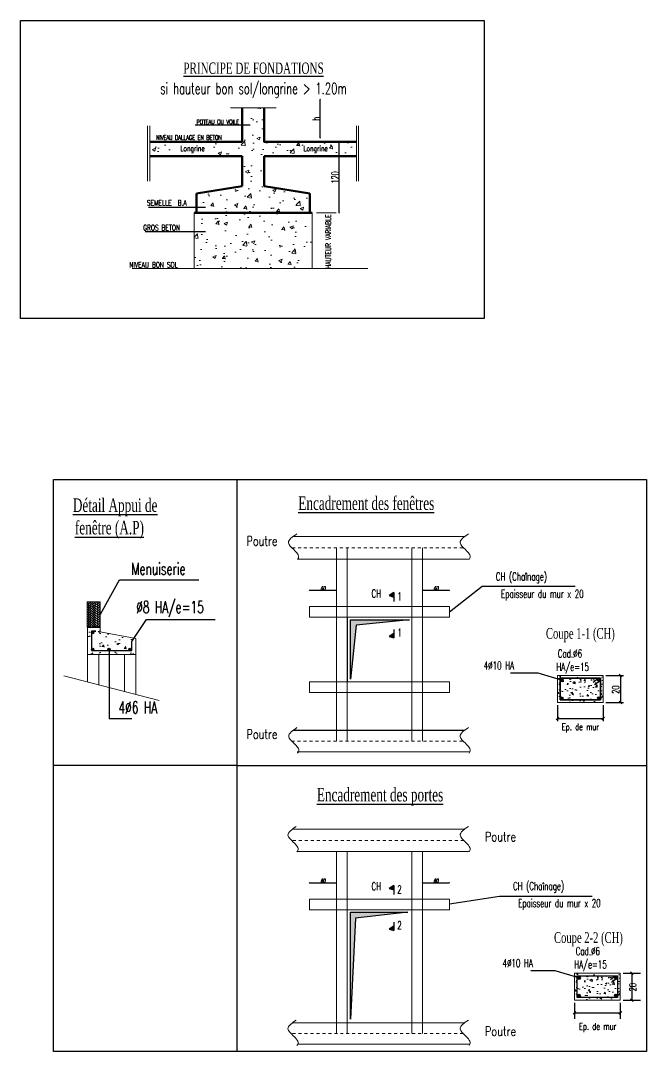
# Model space of a CAD drawing. Header units: metres. Extents: x 3058.8 to 3152.5, y 1532.5 to 1596.5.
# Drawn here: x 3098.59 to 3119.48, y 1562.07 to 1596.48 of the extents above; entities that cross this region are included whole.
import ezdxf
from ezdxf.enums import TextEntityAlignment as Align

# ---------------------------------------------------------------- set-up
doc = ezdxf.new("R2010")
doc.units = ezdxf.units.M
doc.linetypes.add('AXES', pattern=[2, 1.25, -0.25, 0.25, -0.25])
for name, color, linetype, lineweight in [('0.25', 7, 'Continuous', 13), ('COTA', 1, 'Continuous', 0), ('EPM ARMATURE INFERIEURE', 140, 'Continuous', 25), ('EPM ARMATURES INFERIEURES', 140, 'Continuous', 25), ('EPM COTATIONS', 134, 'Continuous', 13), ('EPM COUPES', 5, 'Continuous', 53), ('EPM HACHURES 1', 251, 'Continuous', 9), ('EPM LIGNE018', 60, 'Continuous', 18), ('RA COUPE', 7, 'Continuous', 30)]:
    doc.layers.add(name, color=color, linetype=linetype, lineweight=lineweight)
doc.layers.add('00.00', color=7, linetype='Continuous')
doc.layers.add('EPM TEXTES', color=7, linetype='Continuous')
doc.styles.add('B', font='romand.shx', dxfattribs={"width": 0.65, "oblique": 15})
doc.styles.add('GrAnnotations', font='romantic.ttf', dxfattribs={"width": 0.65})
doc.styles.add('GrCotations', font='romant.shx', dxfattribs={"width": 0.65})

# ---------------------------------------------------------------- blocks, each defined once
blk = doc.blocks.new('_Open30')
at = {"color": 0, "linetype": 'ByBlock', "lineweight": -2}
for p, q in [((-1, 0.26794919), (0, 0)), ((0, 0), (-1, -0.26794919)), ((0, 0), (-1, 0))]:
    blk.add_line(p, q, dxfattribs=at)
blk = doc.blocks.new('COT')
at = {"layer": 'COTA'}
for p, q in [((-1, 0), (1, 0)), ((0, -0.9999999999999998), (0, 1))]:
    blk.add_line(p, q, dxfattribs=at)
at = {"layer": 'COTA', "color": 4}
blk.add_line((-0.7071067811865475, -0.7071067811865476), (0.7071067811865475, 0.7071067811865479), dxfattribs=at)
blk = doc.blocks.new('Encad')
at = {"lineweight": -2}
for points in [[(8180.458617067852, 11562.275451974), (8170.373982585065, 11555.82217884779), (8180.458617067852, 11552.29028537454)], [(8180.458617067852, 11471.2103225698), (8170.373982585065, 11464.75704944584), (8180.458617067852, 11461.22515597036)], [(8180.458617067852, 10910.21231618727), (8170.373982585065, 10903.75904306106), (8180.458617067852, 10900.2271495878)], [(8180.458617067852, 10819.64766845247), (8170.373982585065, 10813.19439532404), (8180.458617067852, 10809.6625018486)]]:
    blk.add_hatch(color=256, dxfattribs=at).paths.add_polyline_path(points)
for points in [[(8215.852598455385, 11501.91991735889), (8084.561693543802, 11501.91991735889), (8084.561693543802, 11369.45327820892), (8097.281754414726, 11490.02599414707)], [(8212.021405979904, 10850.59680942249), (8084.089995583184, 10850.59680942249), (8084.089995583184, 10612.77786069806), (8095.316385978243, 10837.76574163016)]]:
    blk.add_hatch(color=256).paths.add_polyline_path(points)
at = {"layer": 'EPM ARMATURES INFERIEURES', "lineweight": 30}
h = blk.add_hatch(color=256, dxfattribs=at)
edge = h.paths.add_edge_path()
edge.add_arc((7510.312541340972, 11473.2078161465), 2.59049348082785, 0, 360)
h = blk.add_hatch(color=256, dxfattribs=at)
edge = h.paths.add_edge_path()
edge.add_arc((7510.614094004058, 11435.89216429027), 2.59049348082785, 0, 360)
h = blk.add_hatch(color=256, dxfattribs=at)
edge = h.paths.add_edge_path()
edge.add_arc((7547.143838277822, 11435.89216429027), 2.59049348082785, 0, 360)
h = blk.add_hatch(color=256, dxfattribs=at)
edge = h.paths.add_edge_path()
edge.add_arc((7593.649022956372, 11435.89216429027), 2.59049348082785, 0, 360)
for points in [[(8557.581618753236, 11367.02494190409, 1), (8551.145067177094, 11366.89910617806, 1)], [(8640.260608637023, 11368.38681260596, 1), (8633.824057075422, 11368.26097687773, 1)], [(8557.440271148555, 11326.75436945359, 1), (8551.0037195868, 11326.62853372758, 1)], [(8640.742890957277, 11327.06181742086, 1), (8634.306339395527, 11326.93598169705, 1)], [(8595.70856154496, 10704.75810205889, 1), (8589.272009982224, 10704.63226632843, 1)], [(8678.340073411737, 10705.67876979416, 1), (8671.903521849981, 10705.55293406591, 1)], [(8595.70856154496, 10664.6510514221, 1), (8589.272009982224, 10664.52521569386, 1)], [(8678.855590087707, 10665.11495916614, 1), (8672.419038524973, 10664.98912343791, 1)]]:
    blk.add_hatch(color=256, dxfattribs=at).paths.add_polyline_path(points)
at = {"layer": 'EPM HACHURES 1'}
h = blk.add_hatch(dxfattribs=at)
h.set_pattern_fill('AR-CONC', color=256, scale=0.27, style=0)
h.set_pattern_definition([(50, (7498.760828872452, 11424.33952767728), (49.18986062892108, -4.303553095503833), [5.143499999999999, -56.5785]), (355, (7498.760828872452, 11424.33952767728), (-9.515563013430087, 51.58529357818858), [4.1148, -45.26279999999999]), (100.451, (7502.859968872454, 11423.98090017728), (39.67447544980899, 47.28150571147881), [4.371299999999999, -48.08429999999998]), (46.18420000000001, (7498.760828872452, 11438.05552767728), (73.19134104087507, -11.35142854183633), [7.715249999999998, -84.86774999999999]), (96.6356, (7504.860101872456, 11437.10958267728), (64.09914330588403, 66.8049000903133), [6.55695, -72.12645]), (351.184, (7498.760828872452, 11438.05552767728), (64.09924356976217, 66.80478182236138), [6.1722, -67.89419999999998]), (21, (7505.618828872451, 11434.62652767728), (40.93601755555348, -27.61168999952587), [5.143499999999999, -56.5785]), (326, (7505.618828872451, 11434.62652767728), (16.6865476538647, 49.7307508530262), [4.114799999999998, -45.26279999999998]), (71.4514, (7509.030143872457, 11432.32556067728), (57.6224525079336, 22.11917158333551), [4.371299999999999, -48.0843]), (37.5, (7498.760828872452, 11424.33952767728), (0.8339228776597905, 22.82986049575134), [0, -44.71416, 0, -45.9486, 0, -45.43425]), (7.499999999999999, (7498.760828872452, 11424.33952767728), (18.04130887778255, 27.04875520089227), [0, -26.19755999999999, 0, -43.68545999999999, 0, -17.31644999999999]), (327.5, (7483.467488872451, 11424.33952767728), (36.60946069505528, -1.546760878021833), [0, -17.145, 0, -53.4924, 0, -70.98029999999999]), (317.5, (7476.609488872455, 11424.33952767728), (39.99487897422488, 6.865152578999913), [0, -22.2885, 0, -35.52444, 0, -50.4063])])
h.paths.add_polyline_path([(7549.734331758642, 11435.89216429027, -0.379022473329253), (7547.458133734799, 11433.32080767557), (7593.334727499393, 11433.32080767557, -0.379022473329253), (7591.05852947555, 11435.89216429027, -1), (7596.239516437193, 11435.89216429027, -0.379022473329153), (7593.963318413327, 11433.32080767557), (7597.554908885598, 11433.32080767557), (7597.554908885598, 11453.23627872077), (7605.58063604094, 11460.43838456072), (7527.500924887835, 11474.63469567592), (7527.500924887835, 11485.41223167654), (7498.760828872452, 11485.41223167654), (7498.760828872452, 11424.33952767728), (7547.143838277822, 11424.33952767728), (7547.143838277822, 11433.30167080945, -0.0304159059093212), (7546.829542820844, 11433.32080767557), (7510.928389461034, 11433.32080767557, -0.0608881411021835), (7510.299798547079, 11433.32080767557), (7507.742108889098, 11433.32080767557), (7507.742108889098, 11472.88604995098, -0.0311430663528998), (7507.722047860131, 11473.2078161465, -1), (7512.903034821815, 11473.2078161465, -0.9395950622760117), (7507.742108889098, 11472.88604995098), (7507.742108889098, 11433.32080767557), (7510.299798547079, 11433.32080767557, -0.379022473329253), (7508.023600523237, 11435.89216429027, -1), (7513.204587484877, 11435.89216429027, -0.379022473329153), (7510.928389461034, 11433.32080767557), (7546.829542820844, 11433.32080767557, -0.379022473329253), (7544.553344797001, 11435.89216429027, -1)])
h.paths.add_polyline_path([(7606.536188882143, 11424.33952767728), (7606.536188882143, 11460.26464768055), (7605.58063604094, 11460.43838456072), (7597.554908885598, 11453.23627872077), (7597.554908885598, 11433.32080767557), (7593.963318413327, 11433.32080767557, -0.0608881411021835), (7593.334727499393, 11433.32080767557), (7547.458133734799, 11433.32080767557, -0.0304159059093212), (7547.143838277822, 11433.30167080945), (7547.143838277822, 11424.33952767728)])
h = blk.add_hatch(dxfattribs=at)
h.set_pattern_fill('AR-CONC', color=256, scale=0.18, style=0)
h.set_pattern_definition([(50, (8544.974786527435, 11317.51364199249), (32.79324041928072, -2.869035397002555), [3.429, -37.719]), (355, (8544.974786527435, 11317.51364199249), (-6.343708675620057, 34.39019571879239), [2.7432, -30.1752]), (100.451, (8547.707546527441, 11317.27455699249), (26.44965029987267, 31.52100380765253), [2.914199999999999, -32.0562]), (46.18420000000001, (8544.974786527435, 11326.65764199249), (48.79422736058338, -7.567619027890886), [5.143499999999998, -56.57849999999998]), (96.6356, (8549.04096852744, 11326.02701199249), (42.73276220392268, 44.53660006020885), [4.3713, -48.08430000000001]), (351.184, (8544.974786527435, 11326.65764199249), (42.7328290465081, 44.53652121490757), [4.114799999999999, -45.26279999999999]), (21, (8549.546786527439, 11324.37164199249), (27.29067837036899, -18.40779333301725), [3.429, -37.719]), (326, (8549.546786527439, 11324.37164199249), (11.12436510257647, 33.15383390201747), [2.743199999999999, -30.17519999999999]), (71.4514, (8551.820996527436, 11322.83766399249), (38.4149683386224, 14.74611438889034), [2.9142, -32.0562]), (37.5, (8544.974786527435, 11317.51364199249), (0.5559485851065271, 15.21990699716756), [0, -29.80944, 0, -30.63240000000001, 0, -30.28950000000001]), (7.499999999999999, (8544.974786527435, 11317.51364199249), (12.02753925185503, 18.03250346726151), [0, -17.46503999999999, 0, -29.12364, 0, -11.5443]), (327.5, (8534.779226527438, 11317.51364199249), (24.40630713003685, -1.031173918681222), [0, -11.43, 0, -35.6616, 0, -47.3202]), (317.5, (8530.207226527435, 11317.51364199249), (26.66325264948325, 4.576768385999942), [0, -14.859, 0, -23.68296, 0, -33.6042])])
h.paths.add_polyline_path([(8636.019956924361, 11371.37610789114, -0.1631818214514496), (8638.0665181944, 11371.37550121784), (8640.77191088215, 11371.37469924355), (8640.77191088215, 11323.50116199357), (8554.650142488252, 11323.50116199357, -0.0668021639127103), (8553.793848255664, 11323.50116199357), (8550.96230652417, 11323.50116199357), (8550.96230652417, 11368.07874847844), (8544.974786527435, 11369.87793713592), (8544.974786527435, 11317.51364199249), (8646.75943086546, 11317.51364199249), (8646.75943086546, 11377.38884199245), (8544.974786527435, 11377.38884199245), (8544.974786527435, 11369.87793713592), (8550.96230652417, 11368.07874847844), (8550.96230652417, 11371.37469924355), (8550.96230652417, 11371.40132199354)])
h.paths.add_polyline_path([(8550.96230652417, 11371.37469924355), (8550.96230652417, 11368.07874847844), (8551.307958650103, 11367.97488354191, -0.8515155834929915), (8557.582233715473, 11366.96202404, -1), (8551.144452211529, 11366.96202404, -0.0801961473240613), (8551.307958650103, 11367.97488354191), (8550.96230652417, 11368.07874847844), (8550.96230652417, 11323.50116199357), (8553.793848255664, 11323.50116199357, -0.3756581476796515), (8551.00310461999, 11326.6914515917, -1), (8557.440886123934, 11326.6914515917, -0.3756581476796515), (8554.650142488252, 11323.50116199357), (8640.77191088215, 11323.50116199357), (8640.77191088215, 11371.37469924355), (8638.068904618767, 11371.37469924355, -0.3220389291735801), (8640.261223617117, 11368.32389474182, -1), (8633.823442113175, 11368.32389474182, -0.3220389291735801), (8636.015761111514, 11371.37469924355)], flags=17)
h.paths.add_polyline_path([(8640.743505922836, 11326.99889955894, -1), (8634.305724418891, 11326.99889955894, -1)], flags=16)
h = blk.add_hatch(dxfattribs=at)
h.set_pattern_fill('AR-CONC', color=256, scale=0.18, style=0)
h.set_pattern_definition([(50, (8583.048775240291, 10655.16796662817), (32.79324041928072, -2.869035397002555), [3.429, -37.719]), (355, (8583.048775240291, 10655.16796662817), (-6.343708675620057, 34.39019571879239), [2.7432, -30.1752]), (100.451, (8585.781535240298, 10654.92888162816), (26.44965029987267, 31.52100380765253), [2.914199999999999, -32.0562]), (46.18420000000001, (8583.048775240291, 10664.31196662816), (48.79422736058338, -7.567619027890886), [5.143499999999998, -56.57849999999998]), (96.6356, (8587.114957240296, 10663.68133662816), (42.73276220392268, 44.53660006020885), [4.3713, -48.08430000000001]), (351.184, (8583.048775240291, 10664.31196662816), (42.7328290465081, 44.53652121490757), [4.114799999999999, -45.26279999999999]), (21, (8587.620775240293, 10662.02596662817), (27.29067837036899, -18.40779333301725), [3.429, -37.719]), (326, (8587.620775240293, 10662.02596662817), (11.12436510257647, 33.15383390201747), [2.743199999999999, -30.17519999999999]), (71.4514, (8589.894985240293, 10660.49198862817), (38.4149683386224, 14.74611438889034), [2.9142, -32.0562]), (37.5, (8583.048775240291, 10655.16796662817), (0.5559485851065271, 15.21990699716756), [0, -29.80944, 0, -30.63240000000001, 0, -30.28950000000001]), (7.499999999999999, (8583.048775240291, 10655.16796662817), (12.02753925185503, 18.03250346726151), [0, -17.46503999999999, 0, -29.12364, 0, -11.5443]), (327.5, (8572.853215240293, 10655.16796662817), (24.40630713003685, -1.031173918681222), [0, -11.43, 0, -35.6616, 0, -47.3202]), (317.5, (8568.281215240288, 10655.16796662817), (26.66325264948325, 4.576768385999942), [0, -14.859, 0, -23.68296, 0, -33.6042])])
h.paths.add_polyline_path([(8589.036295237025, 10709.05564662482), (8589.036295237025, 10705.73307310564), (8589.182408364066, 10705.68916760201, -0.8637481812484175), (8595.944277079585, 10704.69518419698, -0.9996655450919352), (8589.036295237025, 10704.69287340236), (8589.036295237025, 10664.5904443548, -0.9996655450919352), (8595.944277079585, 10664.58813356018, -0.3819979583518491), (8592.87367978788, 10661.15548662486), (8678.845899595002, 10661.15548662486), (8678.845899595002, 10663.77335587558, -0.826329655445671), (8672.183323003499, 10665.05204130645, -0.8263296554458545), (8678.845899595002, 10666.33072673732), (8678.845899595002, 10709.02902387927), (8675.645090353459, 10709.02997271243, -0.3703374745124158), (8678.57578894418, 10705.61585193448, -1), (8671.66780632864, 10705.61585193448, -0.3705060294925722), (8674.60052914363, 10709.03028235734)], flags=17)
h.paths.add_polyline_path([(8583.048775240291, 10715.04316662815), (8583.048775240291, 10707.53226176361), (8589.036295237025, 10705.73307310564), (8589.036295237025, 10709.05564662482), (8674.808958312786, 10709.05564662482, -0.0453799006395886), (8675.434636960033, 10709.05564662482), (8678.845899595002, 10709.05564662482), (8678.845899595002, 10666.33072673732, -0.0950925502612426), (8679.091305619038, 10665.05204130645, -0.0950925502611928), (8678.845899595002, 10663.77335587558), (8678.845899595002, 10661.15548662486), (8592.87367978788, 10661.15548662486, -0.055672158538258), (8592.106891755753, 10661.15548662486), (8589.036295237025, 10661.15548662486), (8589.036295237025, 10664.58582276556, -0.0003345108129779), (8589.036295237025, 10664.5904443548), (8589.036295237025, 10704.69287340236, -0.0003345108129286), (8589.036295237025, 10704.6974949916), (8589.036295237025, 10705.73307310564), (8583.048775240291, 10707.53226176361), (8583.048775240291, 10655.16796662817), (8684.833419578315, 10655.16796662817), (8684.833419578315, 10715.04316662815)])
at = {"color": 242, "true_color": 0xcd2027}
for p, q in [((7831.709278188123, 11813.6707061225), (7831.709278188123, 10540.89320550624)), ((7831.709278188123, 11177.28195581437), (7423.489032561076, 11177.28195581437)), ((7831.709278188123, 11177.28195581437), (8742.804545159916, 11177.28195581437))]:
    blk.add_line(p, q, dxfattribs=at)
at = {"lineweight": -2}
for p, q in [((8180.458617067852, 11562.275451974), (8170.373982585065, 11555.82217884779)), ((8170.373982585065, 11555.82217884779), (8180.458617067852, 11552.29028537454)), ((8180.458617067852, 11562.275451974), (8180.458617067852, 11542.30511877507)), ((8180.458617067852, 11552.29028537454), (8180.458617067852, 11562.275451974)), ((7502.090431866185, 11537.54118315857), (7498.466622855056, 11541.16499216967)), ((7502.090431866185, 11532.37931469815), (7498.466622855056, 11536.00312370926)), ((7502.090431866185, 11527.21744623771), (7498.466622855056, 11530.84125524882)), ((7502.090431866185, 11522.05557777729), (7498.466622855056, 11525.67938678833)), ((7502.090431866185, 11516.89370931683), (7498.466622855056, 11520.51751832794)), ((7499.509499376902, 11540.12211914474), (7501.028662185672, 11541.64128195351)), ((7499.509499376902, 11534.96025068426), (7506.19053064609, 11541.64128195358)), ((7499.509499376902, 11529.79838222384), (7507.252302067529, 11537.54118491449)), ((7499.509499376902, 11524.6365137634), (7507.252302067529, 11532.37931645405)), ((7499.509499376902, 11519.47464530298), (7507.252302067529, 11527.21744799361)), ((7499.509499376902, 11514.31277684252), (7507.252302067529, 11522.05557953317)), ((7512.414168787022, 11532.37931469815), (7504.67136609657, 11540.1221173888)), ((7512.414168787022, 11527.21744623771), (7504.67136609657, 11534.96024892838)), ((7512.414168787022, 11522.05557777725), (7504.67136609657, 11529.79838046792)), ((7512.414168787022, 11516.89370931683), (7504.67136609657, 11524.63651200748)), ((7512.414168787022, 11511.73184085639), (7504.67136609657, 11519.47464354706)), ((7512.414168787022, 11537.54118315861), (7508.314069991924, 11541.64128195358)), ((7509.833236297956, 11540.12211914474), (7511.352399106726, 11541.64128195358)), ((7509.833236297956, 11534.96025068426), (7516.514267566927, 11541.64128195358)), ((7509.833236297956, 11529.79838222384), (7517.576038988562, 11537.54118491449)), ((7509.833236297956, 11524.6365137634), (7517.576038988562, 11532.37931645407)), ((7509.833236297956, 11519.47464530294), (7517.576038988562, 11527.21744799361)), ((7509.833236297956, 11514.31277684252), (7517.576038988562, 11522.05557953317)), ((7522.737905708033, 11532.37931469815), (7514.995103017209, 11540.1221173888)), ((7522.737905708033, 11527.21744623771), (7514.995103017209, 11534.96024892838)), ((7522.737905708033, 11522.05557777729), (7514.995103017209, 11529.79838046792)), ((7522.737905708033, 11516.89370931683), (7514.995103017209, 11524.63651200748)), ((7522.737905708033, 11511.73184085639), (7514.995103017209, 11519.47464354706)), ((7522.737905708033, 11537.54118315857), (7518.63780691276, 11541.64128195358)), ((7520.156973218771, 11540.12211914474), (7521.676136027564, 11541.64128195358)), ((7520.156973218771, 11534.96025068426), (7526.838004487982, 11541.64128195358)), ((7520.156973218771, 11529.79838222384), (7527.500924887835, 11537.14233389314)), ((7520.156973218771, 11524.6365137634), (7527.500924887835, 11531.98046543272)), ((7520.156973218771, 11519.47464530294), (7527.500924887835, 11526.81859697229)), ((7520.156973218771, 11514.31277684252), (7527.500924887835, 11521.65672851187)), ((7527.500924887835, 11537.94003243894), (7525.318839938023, 11540.1221173888)), ((7527.500924887835, 11532.7781639785), (7525.318839938023, 11534.96024892838)), ((7527.500924887835, 11527.61629551809), (7525.318839938023, 11529.79838046792)), ((7527.500924887835, 11522.4544270576), (7525.318839938023, 11524.63651200748)), ((7527.500924887835, 11517.29255859718), (7525.318839938023, 11519.47464354706)), ((7502.090431866185, 11511.73184085639), (7498.466622855056, 11515.35564986748)), ((7502.090431866185, 11506.56997239597), (7498.466622855056, 11510.19378140708)), ((7502.090431866185, 11501.40810393549), (7498.466622855056, 11505.03191294659)), ((7502.090431866185, 11496.24623547507), (7498.466622855056, 11499.87004448616)), ((7499.509499376902, 11509.15090838208), (7507.252302067529, 11516.89371107273)), ((7499.509499376902, 11503.98903992164), (7507.252302067529, 11511.73184261231)), ((7499.509499376902, 11498.82717146118), (7507.252302067529, 11506.56997415185)), ((7499.509499376902, 11493.66530300074), (7507.252302067529, 11501.40810569141)), ((7499.509499376902, 11488.50343454032), (7507.252302067529, 11496.24623723099)), ((7512.414168787022, 11506.56997239597), (7504.67136609657, 11514.3127750866)), ((7512.414168787022, 11501.40810393549), (7504.67136609657, 11509.15090662616)), ((7512.414168787022, 11496.24623547507), (7504.67136609657, 11503.98903816572)), ((7512.414168787022, 11491.08436701465), (7504.67136609657, 11498.82716970526)), ((7509.833236297956, 11509.15090838208), (7517.576038988562, 11516.89371107275)), ((7509.833236297956, 11503.9890399216), (7517.576038988562, 11511.73184261231)), ((7509.833236297956, 11498.82717146118), (7517.576038988562, 11506.56997415185)), ((7509.833236297956, 11493.66530300074), (7517.576038988562, 11501.40810569141)), ((7509.833236297956, 11488.50343454032), (7517.576038988562, 11496.24623723099)), ((7522.737905708033, 11506.56997239597), (7514.995103017209, 11514.3127750866)), ((7522.737905708033, 11501.40810393549), (7514.995103017209, 11509.15090662616)), ((7522.737905708033, 11496.24623547507), (7514.995103017209, 11503.98903816572)), ((7522.737905708033, 11491.08436701465), (7514.995103017209, 11498.82716970526)), ((7520.156973218771, 11509.15090838208), (7527.500924887835, 11516.49486005138)), ((7520.156973218771, 11503.98903992164), (7527.500924887835, 11511.33299159097)), ((7520.156973218771, 11498.82717146118), (7527.500924887835, 11506.17112313053)), ((7520.156973218771, 11493.66530300078), (7527.500924887835, 11501.00925467006)), ((7527.500924887835, 11512.13069013674), (7525.318839938023, 11514.3127750866)), ((7527.500924887835, 11506.96882167628), (7525.318839938023, 11509.15090662616)), ((7527.500924887835, 11501.80695321586), (7525.318839938023, 11503.98903816572)), ((7527.500924887835, 11496.64508475542), (7525.318839938023, 11498.82716970526)), ((8076.827246885775, 11507.15738527058), (8076.827246885775, 11363.45690527068)), ((8084.561693543802, 11369.45327820888), (8084.561693543802, 11501.91991735889)), ((8084.561693543802, 11501.91991735889), (8215.852598455385, 11501.91991735889)), ((8215.852598455385, 11501.91991735889), (8097.281754414726, 11490.02599414705)), ((7502.090431866185, 11491.08436701465), (7498.466622855056, 11494.70817602574)), ((7502.090431866185, 11485.92249855417), (7498.466622855056, 11489.54630756527)), ((7498.760828872452, 11485.41223167654), (7527.500924887835, 11485.41223167654)), ((7501.580164973645, 11485.41223167654), (7507.252302067529, 11491.08436877055)), ((7512.414168787022, 11485.92249855417), (7504.67136609657, 11493.66530124484)), ((7507.76256720419, 11485.41223167654), (7504.67136609657, 11488.5034327844)), ((7506.742033434043, 11485.41223167654), (7507.252302067529, 11485.92250031009)), ((7511.903901894656, 11485.41223167654), (7517.576038988562, 11491.08436877055)), ((7522.737905708033, 11485.92249855417), (7514.995103017209, 11493.66530124484)), ((7518.086304125223, 11485.41223167654), (7514.995103017209, 11488.5034327844)), ((7517.065770354901, 11485.41223167654), (7517.576038988562, 11485.92250031009)), ((7520.156973218771, 11488.50343454032), (7527.500924887835, 11495.84738620962)), ((7522.227638815493, 11485.41223167654), (7527.500924887835, 11490.68551774921)), ((7527.500924887835, 11491.48321629494), (7525.318839938023, 11493.66530124484)), ((7527.500924887835, 11486.32134783454), (7525.318839938023, 11488.5034327844)), ((7527.389507275737, 11485.41223167654), (7527.500924887835, 11485.52364928874)), ((8097.281754414726, 11490.02599414705), (8084.561693543802, 11369.45327820888)), ((8180.458617067852, 11480.31099349529), (8180.458617067852, 11461.22515597036)), ((8180.458617067852, 11471.2103225698), (8170.373982585065, 11464.75704944582)), ((8170.373982585065, 11464.75704944582), (8180.458617067852, 11461.22515597036)), ((8180.458617067852, 11461.22515597036), (8180.458617067852, 11471.2103225698)), ((7547.143838277822, 11435.89216429027), (7547.143838277822, 11281.36992221306)), ((8652.746950877672, 11377.38884199245), (8691.53533328522, 11377.38884199245)), ((8685.5478132741, 11377.38884199245), (8685.5478132741, 11317.51364199249)), ((8652.746950877672, 11317.51364199249), (8691.53533328522, 11317.51364199249)), ((8544.974786527435, 11311.52612199359), (8544.974786527435, 11275.91171473031)), ((8646.75943086546, 11311.52612199359), (8646.75943086546, 11275.91171473031)), ((7597.670527726652, 11281.36992221306), (7547.143838277822, 11281.36992221306)), ((8544.974786527435, 11281.8992347248), (8646.75943086546, 11281.8992347248)), ((7956.674204451454, 11255.68154527295), (8338.348318306362, 11255.68154527295)), ((8180.458617067852, 10910.21231618727), (8170.373982585065, 10903.75904306106)), ((8170.373982585065, 10903.75904306106), (8180.458617067852, 10900.2271495878)), ((8180.458617067852, 10910.21231618727), (8180.458617067852, 10890.24198299054)), ((8180.458617067852, 10900.2271495878), (8180.458617067852, 10910.21231618727)), ((8084.089995583184, 10612.77786069815), (8084.089995583184, 10850.59680942249)), ((8084.089995583184, 10850.59680942249), (8212.021405979904, 10850.59680942249)), ((8095.316385978243, 10837.76574163013), (8084.089995583184, 10612.77786069815)), ((8212.021405979904, 10850.59680942249), (8095.316385978243, 10837.76574163013)), ((8180.458617067852, 10819.64766845247), (8170.373982585065, 10813.19439532404)), ((8170.373982585065, 10813.19439532404), (8180.458617067852, 10809.66250184858)), ((8180.458617067852, 10828.7483393713), (8180.458617067852, 10809.66250184858)), ((8180.458617067852, 10809.66250184858), (8180.458617067852, 10819.64766845247)), ((8690.820939576142, 10715.04316662815), (8729.609321981463, 10715.04316662815)), ((8710.215130778792, 10715.04316662816), (8710.215130778792, 10655.16796662818)), ((8583.048775240213, 10649.18044662707), (8583.048775240213, 10613.5660393616)), ((8684.833419578315, 10649.18044662707), (8684.833419578315, 10613.5660393616)), ((8690.820939576142, 10655.16796662817), (8729.609321981463, 10655.16796662817)), ((8583.048775240291, 10626.56583247336), (8684.833419578315, 10626.56583247336))]:
    blk.add_line(p, q, dxfattribs=at)
at = {"color": 1, "lineweight": 30}
blk.add_line((8589.036295237025, 10661.15548662486), (8589.036295237025, 10709.05564662482), dxfattribs=at)
at = {"color": 1, "lineweight": 25}
blk.add_line((8678.845899595002, 10709.02902387927), (8678.845899595002, 10661.15548662486), dxfattribs=at)
at = {"color": 242, "true_color": 0xcd2027}
blk.add_lwpolyline([(7423.489032561076, 11813.6707061225), (8742.804545159916, 11813.6707061225), (8742.804545159916, 10540.89320550624), (7423.489032561076, 10540.89320550624)], close=True, dxfattribs=at)
at = {"lineweight": -2}
for points in [[(7528.065698523795, 11514.21589522262), (7570.091904788554, 11590.68935254002), (7746.711196070494, 11590.68935254002)], [(8304.469532201798, 11519.22448013455), (8377.333565932455, 11576.78697835509), (8584.163015292503, 11576.78697835509)], [(7597.554908885598, 11453.23627872077), (7630.444122572452, 11502.32239604658), (7783.442012256651, 11502.32239604658)], [(8554.274079056344, 11367.08359462855), (8501.760131639228, 11382.86349993224), (8440.636530659061, 11382.86349993224)], [(8304.646461146402, 10869.29290348241), (8415.62309847117, 10886.59652662891), (8622.261117782346, 10886.59652662891)], [(8592.348067754683, 10704.73791925984), (8539.834120352081, 10720.5178245635), (8485.928177745718, 10720.5178245635)]]:
    blk.add_lwpolyline(points, dxfattribs=at)
for points in [[(7528.180554924627, 11514.1217662833), (7527.500924887835, 11513.52675681836), (7527.950842123137, 11514.31002416191)], [(8304.65408710908, 10869.24399443728), (8304.353006875706, 10869.24714770685), (8304.638835183829, 10869.34181252754)]]:
    blk.add_solid(points, dxfattribs=at)
at = {"layer": '0.25', "color": 0, "lineweight": -2}
for p, q in [((8688.541573272467, 11374.39508199411), (8682.554053275753, 11380.3826019908)), ((8682.554053275753, 11320.50740199081), (8688.541573272467, 11314.51988199414)), ((8547.968546526348, 11284.89299472312), (8541.981026528674, 11278.90547472645)), ((8643.765670866525, 11278.90547472645), (8649.753190864507, 11284.89299472312)), ((8713.20889077716, 10712.04940662982), (8707.221370780446, 10718.03692662649)), ((8707.221370780446, 10658.16172662652), (8713.20889077716, 10652.17420662985)), ((8586.042535239128, 10629.55959247171), (8580.055015241454, 10623.57207247502)), ((8681.839659579378, 10623.57207247502), (8687.82717957736, 10629.55959247171))]:
    blk.add_line(p, q, dxfattribs=at)
at = {"layer": 'Defpoints', "color": 0, "transparency": 16777216}
for p in [(8052.877166882419, 11567.42073649133), (8304.353006889958, 11567.42073649133), (7993.001966884745, 11531.10746527058), (8052.877166882419, 11531.10746527058), (8244.477806892286, 11531.10746527058), (8304.353006889958, 11531.10746527058), (8052.877166882419, 10916.38812298083), (8304.353006889958, 10916.38812298083), (7993.001966884745, 10880.07485176008), (8052.877166882419, 10880.07485176008), (8244.477806892286, 10880.07485176008), (8304.353006889958, 10880.07485176008)]:
    blk.add_point(p, dxfattribs=at)
at = {"layer": 'EPM ARMATURE INFERIEURE', "color": 1, "lineweight": 30}
for p, q in [((8589.036295237025, 10709.05564662482), (8678.845899595002, 10709.02902387927)), ((8678.845899595002, 10661.15548662486), (8589.036295237025, 10661.15548662486))]:
    blk.add_line(p, q, dxfattribs=at)
at = {"layer": 'EPM ARMATURES INFERIEURES', "lineweight": 30}
for p, q in [((7507.742108889098, 11476.43095167822), (7507.742108889098, 11433.32080767557)), ((7507.742108889098, 11476.43095167822), (7517.62151689842, 11476.43095167822)), ((7517.62151689842, 11476.43095167822), (7507.742108889098, 11476.43095167822)), ((7507.742108889098, 11476.43095167822), (7507.742108889098, 11433.32080767557)), ((7597.554908885598, 11433.32080767557), (7597.554908885598, 11453.23627872077)), ((7597.554908885598, 11433.32080767557), (7597.554908885598, 11453.23627872077)), ((7507.742108889098, 11433.32080767557), (7597.554908885598, 11433.32080767557)), ((7507.742108889098, 11433.32080767557), (7597.554908885598, 11433.32080767557)), ((8550.96230652417, 11323.50116199357), (8550.96230652417, 11371.40132199354)), ((8550.96230652417, 11371.40132199354), (8640.77191088215, 11371.37469924355)), ((8640.77191088215, 11371.37469924355), (8550.96230652417, 11371.37469924355)), ((8550.96230652417, 11371.37469924355), (8550.96230652417, 11323.50116199357)), ((8634.812792944906, 11370.59492045684), (8624.539628030821, 11362.18695195172)), ((8639.345784961512, 11365.38289159804), (8627.399089995512, 11356.62777039958)), ((8640.77191088215, 11371.37469924355), (8640.77191088215, 11323.50116199357)), ((8640.77191088215, 11323.50116199357), (8640.77191088215, 11371.37469924355)), ((8640.77191088215, 11323.50116199357), (8550.96230652417, 11323.50116199357)), ((8550.96230652417, 11323.50116199357), (8640.77191088215, 11323.50116199357)), ((8589.036295237025, 10709.05564662482), (8678.845899595002, 10709.05564662482)), ((8589.036295237025, 10661.15548662486), (8589.036295237025, 10709.05564662482)), ((8672.88678165776, 10708.24924508811), (8662.613616743676, 10699.84127658965)), ((8677.419773674364, 10703.03721622933), (8665.473078708366, 10694.28209503085)), ((8678.845899595002, 10709.05564662482), (8678.845899595002, 10661.15548662486)), ((8678.845899595002, 10661.15548662486), (8589.036295237025, 10661.15548662486))]:
    blk.add_line(p, q, dxfattribs=at)
for centre, radius in [((7510.312541340972, 11473.2078161465), 2.59049348082785), ((7510.614094004058, 11435.89216429027), 2.59049348082785), ((7547.143838277822, 11435.89216429027), 2.59049348082785), ((7593.649022956372, 11435.89216429027), 2.59049348082785), ((8554.363342963496, 11366.96202404), 3.218890751974328), ((8637.04233286514, 11368.32389474182), 3.218890751974328), ((8554.221995371958, 11326.6914515917), 3.218890751974328), ((8637.52461517086, 11326.99889955894), 3.218890751974328), ((8592.49028577181, 10704.69518419698), 3.453991307770467), ((8675.121797636404, 10705.61585193448), 3.453991307770467), ((8592.49028577181, 10664.58813356018), 3.453991307770467), ((8675.637314311265, 10665.05204130645), 3.453991307770467)]:
    blk.add_circle(centre, radius, dxfattribs=at)
at = {"layer": 'EPM ARMATURES INFERIEURES', "lineweight": 30, "extrusion": (0, 0, -1)}
blk.add_solid([(-7593.513357769021, 11434.71193377086), (-7593.509905585744, 11434.72966667054), (-7593.507419953727, 11434.71177267902)], dxfattribs=at)
at = {"layer": 'EPM COTATIONS', "color": 0, "lineweight": -2, "transparency": 16777216}
for p, q in [((7993.401966884746, 11567.42073649133), (8052.47716688242, 11567.42073649133)), ((8244.877806892286, 11567.42073649133), (8303.95300688996, 11567.42073649133)), ((7993.401966884746, 10916.38812298083), (8052.47716688242, 10916.38812298083)), ((8244.877806892286, 10916.38812298083), (8303.95300688996, 10916.38812298083))]:
    blk.add_line(p, q, dxfattribs=at)
at = {"layer": 'EPM COUPES', "lineweight": 18}
for p, q in [((7498.466622855056, 11485.41223167654), (7498.466622855056, 11541.64128196019)), ((7498.466622855056, 11541.64128196019), (7527.500924887835, 11541.64128196019)), ((7527.500924887835, 11541.64128196019), (7527.500924887835, 11485.41223167654)), ((7527.500924887835, 11485.41223167654), (7498.466622855056, 11485.41223167654)), ((7498.760828872452, 11485.41223167654), (7498.760828872452, 11424.33952767728)), ((7527.500924887835, 11485.41223167654), (7527.500924887835, 11474.63469567592)), ((7527.500924887835, 11474.63469567592), (7606.536188882143, 11460.26464768055)), ((7606.536188882143, 11424.33952767728), (7606.536188882143, 11460.26464768055)), ((7498.760828872452, 11424.33952767728), (7606.536188882143, 11424.33952767728)), ((8544.974786527435, 11317.51364199249), (8544.974786527435, 11377.38884199245)), ((8544.974786527435, 11377.38884199245), (8646.75943086546, 11377.38884199245)), ((8646.75943086546, 11377.38884199245), (8646.75943086546, 11317.51364199249)), ((8646.75943086546, 11317.51364199249), (8544.974786527435, 11317.51364199249)), ((8583.048775240213, 10655.16796662817), (8583.048775240213, 10715.04316662815)), ((8583.048775240291, 10715.04316662815), (8684.833419578315, 10715.04316662815)), ((8684.833419578315, 10715.04316662815), (8684.833419578315, 10655.16796662817)), ((8684.833419578315, 10655.16796662817), (8583.048775240291, 10655.16796662817))]:
    blk.add_line(p, q, dxfattribs=at)
at = {"layer": 'EPM LIGNE018'}
for p, q in [((7956.335629689704, 11686.78298526605), (8338.348318306362, 11686.78298526605)), ((8052.877166882419, 11661.70189127659), (8052.877166882419, 11231.73146527187)), ((8076.827246885775, 11661.70189127659), (8076.827246885775, 11231.73146527187)), ((8220.52772688893, 11661.70189127659), (8220.527726888908, 11231.73146527187)), ((8244.477806892286, 11661.70189127659), (8244.477806892264, 11231.73146527187)), ((7966.90871151771, 11636.62079728711), (8348.921400140982, 11636.62079728711)), ((7993.001966884745, 11531.10746527058), (7993.001966884745, 11507.15738527058)), ((7993.001966884745, 11531.10746527058), (8304.353006875706, 11531.10746527058)), ((8304.353006875706, 11531.10746527058), (8304.353006875706, 11507.15738527058)), ((7993.001966884745, 11507.15738527058), (8304.353006875706, 11507.15738527058)), ((7498.760828872452, 11424.33952767728), (7498.760828872452, 11363.38023441041)), ((7523.908412894984, 11424.33952767728), (7523.908412894984, 11356.85467235495)), ((7581.388604884712, 11424.33952767728), (7581.388604884712, 11341.93910193531)), ((7606.536188882143, 11424.33952767728), (7606.536188882143, 11335.41353987653)), ((7446.584980107022, 11376.91937754271), (7658.279488523949, 11321.98663918945)), ((7993.001966884745, 11363.45690527068), (7993.001966884745, 11339.50682527069)), ((7993.001966884745, 11363.45690527068), (8304.353006875706, 11363.45690527068)), ((8304.353006875706, 11363.45690527068), (8304.353006875706, 11339.50682527069)), ((7993.001966884745, 11339.50682527069), (8304.353006875706, 11339.50682527069)), ((7956.674204451454, 11255.68154527295), (8338.348318306362, 11255.68154527295)), ((7965.720120148792, 11207.78138527248), (8348.921400141113, 11207.78138527248)), ((7967.069592434331, 11207.78138527076), (8350.2708724351, 11207.78138527076)), ((7955.14703830878, 11035.75037175775), (8338.348318306362, 11035.75037175775)), ((7965.720120144514, 10985.5881837744), (8348.92140014526, 10985.5881837744)), ((8052.877166882419, 10985.5881837744), (8052.877166882419, 10580.69885175889)), ((8076.827246885775, 10985.5881837744), (8076.827246885775, 10604.64893176022)), ((8220.52772688893, 10985.5881837744), (8220.52772688893, 10580.69885175889)), ((8244.477806892264, 10985.5881837744), (8244.477806892264, 10580.69885175889)), ((7993.001966884745, 10880.07485176008), (7993.001966884745, 10856.12477175565)), ((7993.001966884745, 10880.07485176008), (8304.353006875706, 10880.07485176008)), ((8304.353006875706, 10880.07485176008), (8304.353006875706, 10856.12477175565)), ((7993.001966884745, 10856.12477175565), (8304.353006875706, 10856.12477175565)), ((8076.827246885775, 10856.12477175565), (8076.827246885775, 10580.69885175889)), ((7955.14703830878, 10604.64893176022), (8338.348318306362, 10604.64893176022)), ((7967.069592434331, 10556.74877176025), (8350.2708724351, 10556.74877176025))]:
    blk.add_line(p, q, dxfattribs=at)
for points, knots in [([(7964.772018738243, 11692.76140896043), (7955.290448994627, 11686.27482463781), (7939.007147576578, 11675.13500174405), (7958.819563024474, 11657.79802265166), (7972.099493021881, 11643.84733910366), (7967.054586900284, 11636.81648144056), (7966.319696690364, 11635.79229816749)], [0, 0, 0, 0, 26.9105823515919, 46.21525080921227, 67.61115255205584, 71.25931512163334, 71.25931512163334, 71.25931512163334, 71.25931512163334]), ([(8346.78470734809, 11692.76140896043), (8337.303137604535, 11686.27482463779), (8321.019836186613, 11675.135001744), (8340.832251633776, 11657.79802265194), (8354.112181632769, 11643.84733910268), (8349.067275509256, 11636.81648144055), (8348.332385298967, 11635.79229816749)], [0, 0, 0, 0, 26.9105823515919, 46.21525080913204, 67.61115255191444, 71.25931512201387, 71.25931512201387, 71.25931512201387, 71.25931512201387]), ([(7965.110593506345, 11261.65996895846), (7955.629023761848, 11255.1733846394), (7939.345722339294, 11244.03356174968), (7959.158137793007, 11226.6965826557), (7972.438067783194, 11212.74589910779), (7967.393161666298, 11205.71504144304), (7966.658271457221, 11204.69085816995)], [0, 0, 0, 0, 26.91058234737914, 46.21525081046744, 67.61115255178075, 71.25931512016831, 71.25931512016831, 71.25931512016831, 71.25931512016831]), ([(8346.78470734809, 11261.65996895846), (8337.30313760583, 11255.17338463946), (8321.019836187259, 11244.03356174996), (8340.832251632522, 11226.69658265457), (8354.11218163279, 11212.74589910516), (8349.067275509258, 11205.71504144301), (8348.332385298967, 11204.69085816995)], [0, 0, 0, 0, 26.9105823451041, 46.21525080614664, 67.61115254894834, 71.25931511902928, 71.25931511902928, 71.25931511902928, 71.25931511902928]), ([(7963.58342736365, 11041.72879544551), (7954.101857612562, 11035.24221112554), (7937.818556183103, 11024.1023882373), (7957.630971630499, 11006.76540913962), (7970.910901633466, 10992.81472559111), (7965.86599550846, 10985.78386793152), (7965.131105298221, 10984.75968465921)], [0, 0, 0, 0, 26.91058235957559, 46.21525081887556, 67.61115255975042, 71.25931512795214, 71.25931512795214, 71.25931512795214, 71.25931512795214]), ([(8346.78470734809, 11041.72879544551), (8337.303137605333, 11035.24221112465), (8321.019836187348, 11024.10238823293), (8340.832251631393, 11006.76540914006), (8354.112181634257, 10992.81472559106), (8349.067275509215, 10985.78386793152), (8348.332385298967, 10984.75968465921)], [0, 0, 0, 0, 26.91058234836398, 46.21525080766395, 67.61115254847765, 71.25931511669096, 71.25931511669096, 71.25931511669096, 71.25931511669096]), ([(7963.58342736365, 10610.62735545016), (7954.101857612041, 10604.1407711292), (7937.818556182708, 10593.00094823995), (7957.63097163216, 10575.66396914384), (7970.910901633764, 10561.71328559409), (7965.865995508448, 10554.68242793397), (7965.131105298221, 10553.65824466166)], [0, 0, 0, 0, 26.91058236117357, 46.21525081871371, 67.61115256157657, 71.25931512977829, 71.25931512977829, 71.25931512977829, 71.25931512977829]), ([(8346.78470734809, 10610.62735545016), (8337.303137604813, 10604.14077112831), (8321.019836186957, 10593.00094823559), (8340.832251633052, 10575.66396914427), (8354.11218163454, 10561.71328559404), (8349.067275509202, 10554.68242793396), (8348.332385298967, 10553.65824466166)], [0, 0, 0, 0, 26.91058234996196, 46.2152508075021, 67.6111525503038, 71.2593151185171, 71.2593151185171, 71.2593151185171, 71.2593151185171])]:
    blk.add_open_spline(points, degree=3, knots=knots, dxfattribs=at)
at = {"layer": 'EPM TEXTES', "linetype": 'AXES', "lineweight": 18, "ltscale": 0.025}
for p, q in [((7954.191478598281, 11661.70189127659), (8336.20416720802, 11661.70189127659)), ((7953.385267154918, 11231.73146527187), (8335.059380997141, 11231.73146527187)), ((8336.204167205791, 11010.66927776607), (7953.002887205068, 11010.66927776607)), ((8335.059380998693, 10580.69885175889), (7951.858100998013, 10580.69885175889))]:
    blk.add_line(p, q, dxfattribs=at)
at = {"lineweight": -2}
for p, xscale, yscale, zscale, rotation in [((8304.353006875706, 11519.13242526838), 0.1484999999166237, 0.1484999999166237, 0.1484999999166237, 218.3086927756595), ((8244.477806892264, 11383.55819256236), 0.1484999999921545, 0.1484999999921545, 0.1484999999921545, 205.1684611156505)]:
    blk.add_blockref('_Open30', p, dxfattribs=dict(at, xscale=xscale, yscale=yscale, zscale=zscale, rotation=rotation))
at = {"layer": 'EPM ARMATURE INFERIEURE', "color": 1, "lineweight": 30}
for p, xscale, yscale, zscale, rotation in [((8554.416297073492, 11367.04085956569), 0.1484999999783778, 0.1484999999783778, 0.1484999999783778, 343.2750131779454), ((8592.49028577181, 10704.69518419698), 0.1484999999846594, 0.1484999999846594, 0.1484999999846594, 343.2750131698798)]:
    blk.add_blockref('_Open30', p, dxfattribs=dict(at, xscale=xscale, yscale=yscale, zscale=zscale, rotation=rotation))
at = {"layer": 'EPM COTATIONS', "color": 0, "lineweight": -2, "transparency": 16777216, "xscale": 0.4, "yscale": 0.4, "zscale": 0.4, "rotation": 180}
for p in [(7993.001966884745, 11567.42073649133), (8244.477806892286, 11567.42073649133), (7993.001966884745, 10916.38812298083), (8244.477806892286, 10916.38812298083)]:
    blk.add_blockref('COT', p, dxfattribs=at)
at = {"layer": 'EPM COTATIONS', "color": 0, "lineweight": -2, "transparency": 16777216, "xscale": 0.4, "yscale": 0.4, "zscale": 0.4}
for p in [(8052.877166882419, 11567.42073649133), (8304.353006889958, 11567.42073649133), (8052.877166882419, 10916.38812298083), (8304.353006889958, 10916.38812298083)]:
    blk.add_blockref('COT', p, dxfattribs=at)
at = {"attachment_point": 1, "style": 'GrAnnotations'}
for s, insert, char_height, width in [('\\pi14.686;{\\LDétail Appui de \\P\\pi19.195;fenêtre (A.P) }', (7451.767420775944, 11771.78095816191), 30, 270.8927317783619), ('\\pi11.576;{\\LEncadrement des fenêtres }', (7956.645330808348, 11776.27174870726), 30, 383.0060356963622), ('\\pxqc;Coupe 1-1 (CH) ', (8491.854240670958, 11483.46666824874), 24, 208.0257360509929), ('\\pxqc;{\\LEncadrement des portes }', (7971.403421536438, 11127.42468299634), 30, 357.2906108433272), ('\\pxqc;Coupe 2-2 (CH) ', (8509.76363736776, 10806.29322015829), 24, 208.0952547171889)]:
    blk.add_mtext(s, dxfattribs=dict(at, insert=insert, char_height=char_height, width=width))
at = {"layer": 'EPM COTATIONS', "color": 0, "transparency": 16777216, "char_height": 8, "attachment_point": 5, "style": 'B'}
for insert in [(8022.939566883582, 11571.92073649133), (8274.415406891121, 11571.92073649133), (8022.939566883582, 10920.88812298083), (8274.415406891121, 10920.88812298083)]:
    blk.add_mtext('\\A1;60', dxfattribs=dict(at, insert=insert))
at = {"layer": 'EPM TEXTES', "style": 'GrCotations'}
for s, height, width, p in [('Poutre', 21, 0.75, (7852.879412821065, 11666.58427025964)), ('Ø8 HA/e=15', 26.73, 0.65, (7607.350893177702, 11516.73870094355)), ('Poutre', 21, 0.75, (7852.879412821065, 11236.61384425491)), ('Poutre', 21, 0.75, (8383.737972113147, 11008.22992211604)), ('Poutre', 21, 0.75, (8383.737972113147, 10575.19828270777))]:
    blk.add_text(s, height=height, dxfattribs=dict(at, width=width)).set_placement(p)
at = {"layer": 'EPM TEXTES', "attachment_point": 1, "style": 'GrCotations'}
for s, insert, char_height, width in [('\\pxqc;Menuiserie', (7591.090260509503, 11628.53210338239), 26.73, 131.6192912819359), ('\\pi0.5205;CH (Chaînage)    ', (8407.333565932455, 11606.78134259953), 17.82, 136.0517229674585), ('\\pxqc;CH   ', (8121.29994159509, 11568.92906057082), 17.82, 40.96180356194433), ('\\pxqc;Epaisseur du mur x 20', (8407.333565932455, 11568.18172909683), 17.82, 207.9034731712322), ('\\pxqc;1', (8173.012674415732, 11562.49209677593), 17.82, 40.96180356194433), ('\\pxqc;1', (8173.012674415732, 11481.97767669275), 17.82, 40.96180356194433), ('\\pi10.455;Cad.∅6 \\P\\pi7.2378;HA/e=15   ', (8535.268017709064, 11435.31983884182), 17.82, 121.1981819747806), ('\\pi23.79;4∅10 HA', (8357.026712886669, 11408.85962646162), 17.82, 218.8541906489724), ('\\pi0.95074;4∅6 HA', (7566.953644248809, 11319.93789635668), 26.73, 103.332553664745), ('\\pxqc;Ep. de mur', (8486.753079088678, 11270.80814044784), 15, 218.8541906489724), ('\\pxqc;CH   ', (8121.29994159509, 10917.30934634594), 17.82, 40.96180356194433), ('\\pxqc;2', (8173.012674415732, 10910.42896098918), 17.82, 40.96180356194433), ('\\pxi0.02455;CH (Chaînage)    ', (8445.62309847117, 10917.95804165421), 17.82, 191.3198661043004), ('\\pxqc;Epaisseur du mur x 20', (8445.62309847117, 10879.96081346301), 17.82, 207.1553111595381), ('\\pxqc;2', (8173.012674415732, 10830.41502257098), 17.82, 40.96180356194433), ('\\pi9.6272;Cad.∅6 \\P\\pi6.4097;HA/e=15   ', (8575.826220601224, 10772.9741634775), 17.82, 116.2297536161591), ('\\pi23.79;4∅10 HA', (8398.941524517444, 10746.51395109291), 17.82, 218.8541906489724), ('\\pxqc;Ep. de mur', (8524.827067801529, 10603.92013662147), 15, 218.8541906489724)]:
    blk.add_mtext(s, dxfattribs=dict(at, insert=insert, char_height=char_height, width=width))
at = {"layer": 'EPM TEXTES', "char_height": 15, "width": 218.8541906489724, "attachment_point": 1, "rotation": 90, "style": 'GrCotations'}
for insert in [(8666.891683830838, 11236.71394670077), (8704.965672543693, 10574.36827133643)]:
    blk.add_mtext('\\pxqc;20', dxfattribs=dict(at, insert=insert))
blk = doc.blocks.new('jhghkgk')
at = {"layer": 'EPM HACHURES 1'}
h = blk.add_hatch(dxfattribs=at)
h.set_pattern_fill('AR-CONC', color=256, scale=0.2, style=0)
h.set_pattern_definition([(50, (-5577.604669538479, -12324.49160661078), (36.4369337992008, -3.187817107780617), [3.81, -41.91]), (355, (-5577.604669538479, -12324.49160661078), (-7.048565195133398, 38.211328576436), [3.048, -33.528]), (100.451, (-5574.568269538482, -12324.75725661078), (29.38850033319185, 35.02333756405838), [3.238, -35.618]), (46.1842, (-5577.604669538479, -12314.33160661078), (54.21580817842599, -8.40846558654543), [5.714999999999999, -62.865]), (96.6356, (-5573.086689538483, -12315.03230661078), (47.48084689324743, 49.48511117800984), [4.857, -53.427]), (351.184, (-5577.604669538479, -12314.33160661078), (47.48092116278678, 49.48502357211953), [4.572, -50.292]), (21, (-5572.524669538477, -12316.87160661078), (30.32297596707666, -20.4531037033525), [3.81, -41.91]), (326, (-5572.524669538477, -12316.87160661078), (12.36040566952941, 36.83759322446385), [3.048, -33.528]), (71.4514, (-5569.99776953848, -12318.57602661078), (42.6832981540249, 16.38457154321149), [3.238, -35.618]), (37.5, (-5577.604669538479, -12324.49160661078), (0.6177206501183635, 16.91100777463062), [0, -33.1216, 0, -34.036, 0, -33.655]), (7.499999999999999, (-5577.604669538479, -12324.49160661078), (13.36393250206115, 20.0361149636239), [0, -19.4056, 0, -32.3596, 0, -12.827]), (327.5, (-5588.933069538478, -12324.49160661078), (27.11811903337428, -1.145748798534691), [0, -12.7, 0, -39.624, 0, -52.578]), (317.5, (-5594.01306953848, -12324.49160661078), (29.62583627720361, 5.085298206666603), [0, -16.51, 0, -26.3144, 0, -37.338])])
h.paths.add_polyline_path([(-5450.81075709049, -12261.49160660985), (-5348.51684463505, -12261.49160660985), (-5348.51684463505, -12245.74160660985), (-5450.81075709049, -12245.74160660985), (-5450.81075709049, -12208.12593475818), (-5475.31075708678, -12208.12593475818), (-5475.31075708678, -12245.74160660985), (-5577.604669538479, -12245.74160660985), (-5577.604669538479, -12261.49160660985), (-5475.31075708678, -12261.49160660985), (-5475.31075708678, -12294.74160661078), (-5525.782980390977, -12303.14160661023), (-5525.782980390977, -12324.49160661078), (-5400.338533778828, -12324.49160661078), (-5400.338533778828, -12303.14160661023), (-5450.81075709049, -12294.74160661078)])
h.paths.add_polyline_path([(-5407.403533020756, -12259.57096428047), (-5380.260675877899, -12259.57096428047), (-5380.260675877899, -12248.57096428047), (-5407.403533020756, -12248.57096428047)], flags=24)
h.paths.add_polyline_path([(-5543.835950305439, -12259.57096428047), (-5516.693093162582, -12259.57096428047), (-5516.693093162582, -12248.57096428047), (-5543.835950305439, -12248.57096428047)], flags=24)
h = blk.add_hatch(dxfattribs=at)
h.set_pattern_fill('AR-CONC', color=256, scale=0.2, style=0)
h.set_pattern_definition([(50, (-5528.407980390977, -12386.09351302586), (36.4369337992008, -3.187817107780617), [3.81, -41.91]), (355, (-5528.407980390977, -12386.09351302586), (-7.048565195133398, 38.211328576436), [3.048, -33.528]), (100.451, (-5525.37158039098, -12386.35916302586), (29.38850033319185, 35.02333756405838), [3.238, -35.618]), (46.1842, (-5528.407980390977, -12375.93351302586), (54.21580817842599, -8.40846558654543), [5.714999999999999, -62.865]), (96.6356, (-5523.890000390981, -12376.63421302586), (47.48084689324743, 49.48511117800984), [4.857, -53.427]), (351.184, (-5528.407980390977, -12375.93351302586), (47.48092116278678, 49.48502357211953), [4.572, -50.292]), (21, (-5523.327980390975, -12378.47351302586), (30.32297596707666, -20.4531037033525), [3.81, -41.91]), (326, (-5523.327980390975, -12378.47351302586), (12.36040566952941, 36.83759322446385), [3.048, -33.528]), (71.4514, (-5520.801080390978, -12380.17793302586), (42.6832981540249, 16.38457154321149), [3.238, -35.618]), (37.5, (-5528.407980390977, -12386.09351302586), (0.6177206501183635, 16.91100777463062), [0, -33.1216, 0, -34.036, 0, -33.655]), (7.499999999999999, (-5528.407980390977, -12386.09351302586), (13.36393250206115, 20.0361149636239), [0, -19.4056, 0, -32.3596, 0, -12.827]), (327.5, (-5539.736380390976, -12386.09351302586), (27.11811903337428, -1.145748798534691), [0, -12.7, 0, -39.624, 0, -52.578]), (317.5, (-5544.816380390978, -12386.09351302586), (29.62583627720361, 5.085298206666603), [0, -16.51, 0, -26.3144, 0, -37.338])])
h.paths.add_polyline_path([(-5528.407980390977, -12324.49160661078), (-5528.407980390977, -12386.09351302586), (-5397.713533782553, -12386.09351302586), (-5397.713533782553, -12324.49160661078)])
at = {"layer": 'RA COUPE'}
h = blk.add_hatch(dxfattribs=at)
h.set_pattern_fill('AR-CONC', color=256, scale=42, style=0)
h.set_pattern_definition([(50, (-3543986.606995436, -3893901.591460874), (301.2492766923164, -26.35589669268995), [31.49999999999999, -346.5]), (355, (-3543986.606995436, -3893901.591460874), (-58.27556011746001, 315.920696154005), [25.20000000000001, -277.2000000000001]), (100.4513999999999, (-3543961.502889832, -3893903.787783674), (242.973940319889, 289.5646076656005), [26.77087979999998, -294.4796870399997]), (46.18420000000001, (-3543986.606995436, -3893817.591460875), (448.2412404227706, -69.51798601818759), [47.24999999999986, -519.749999999998]), (96.63559999999973, (-3543949.253562534, -3893823.384649816), (392.5583363304554, 409.1295057781853), [40.15632095999979, -441.7194599999971]), (351.1842000000001, (-3543986.606995436, -3893817.591460875), (392.5580169561234, 409.1298123886363), [37.80000000000001, -415.8]), (21, (-3543944.606995431, -3893838.591460876), (250.7009618897539, -169.0999340794423), [31.49999999999999, -346.5]), (326, (-3543944.606995431, -3893838.591460876), (102.1924394070643, 304.5630189196782), [25.2, -277.1999999999999]), (71.45140000000002, (-3543923.715257572, -3893852.683135397), (352.8935040042258, 135.46280861818), [26.77087979999999, -294.4796870399997]), (37.5, (-3543986.606995436, -3893901.591460874), (5.10713923326208, 139.8154186091508), [0, -273.84, 0, -281.4, 0, -278.25]), (7.499999999999998, (-3543986.606995436, -3893901.591460874), (110.4892057257024, 165.6529189905913), [0, -160.4399999999999, 0, -267.5399999999999, 0, -106.0499999999999]), (327.5, (-3544080.266995432, -3893901.591460874), (224.2054231924118, -9.473046128439515), [0, -105, 0, -327.6, 0, -434.7000000000001]), (317.5, (-3544122.266995435, -3893901.591460874), (244.9381911238022, 42.04409257957339), [0, -136.5, 0, -217.5599999999999, 0, -308.7])])
h.paths.add_polyline_path([(-5528.407980390977, -12291.59351302865), (-5528.407980390977, -12386.09351302586), (-5397.713533782553, -12386.09351302586), (-5397.713533782553, -12291.59351302865)])
at = {"color": 0, "lineweight": -2, "transparency": 16777216}
for p, q in [((-5388.75071967773, -12240.86739021748), (-5388.75071967773, -12199.21668500588)), ((-5367.621595380018, -12324.09160661079), (-5367.621595380018, -12246.14160660986))]:
    blk.add_line(p, q, dxfattribs=at)
for points in [[(-5466.219419588488, -12227.13202634263), (-5527.459688664567, -12227.13202634263)], [(-5515.880140352311, -12318.5131189534), (-5578.88963111971, -12318.5131189534)], [(-5515.880140352311, -12345.50621069125), (-5582.608863000911, -12345.50621069125)]]:
    blk.add_lwpolyline(points)
at = {"layer": 'Defpoints', "color": 0, "transparency": 16777216}
for p in [(-5388.75071967773, -12198.81668500588), (-5372.240481287345, -12198.81668500588), (-5372.240481287345, -12241.26739021748), (-5367.621595380018, -12245.74160660986), (-5350.157801953299, -12245.74160660986), (-5371.082011711938, -12324.49160661079)]:
    blk.add_point(p, dxfattribs=at)
at = {"layer": 'EPM COUPES'}
for p, q in [((-5475.31075708678, -12294.74160661078), (-5525.782980390977, -12303.14160661023)), ((-5400.338533778828, -12303.14160661023), (-5450.81075709049, -12294.74160661078))]:
    blk.add_line(p, q, dxfattribs=at)
for points in [[(-5475.31075708678, -12245.74160660985), (-5475.31075708678, -12208.12593475818)], [(-5450.81075709049, -12245.74160660985), (-5450.81075709049, -12208.12593475818)], [(-5577.604669538479, -12245.74160660985), (-5475.31075708678, -12245.74160660985)], [(-5450.81075709049, -12245.74160660985), (-5348.51684463505, -12245.74160660985)], [(-5577.604669538479, -12261.49160660985), (-5475.31075708678, -12261.49160660985)], [(-5475.31075708678, -12294.74160661078), (-5475.31075708678, -12261.49160660985)], [(-5450.81075709049, -12294.74160661078), (-5450.81075709049, -12261.49160660985)], [(-5450.81075709049, -12261.49160660985), (-5348.51684463505, -12261.49160660985)], [(-5525.782980390977, -12303.14160661023), (-5525.782980390977, -12324.49160661078)], [(-5400.338533778828, -12303.14160661023), (-5400.338533778828, -12324.49160661078)], [(-5528.407980390977, -12324.49160661078), (-5397.713533782553, -12324.49160661078)]]:
    blk.add_lwpolyline(points, dxfattribs=at)
at = {"layer": 'EPM LIGNE018'}
for p, q in [((-5437.677839194577, -12208.12593475818), (-5488.276797884297, -12208.12593475818)), ((-5579.923867547106, -12289.43243163355), (-5579.923867547106, -12227.99550940744)), ((-5577.604669538479, -12289.43243163355), (-5577.604669538479, -12227.99550940744)), ((-5348.51684463505, -12289.43243163355), (-5348.51684463505, -12227.99550940744)), ((-5346.197646626424, -12289.43243163355), (-5346.197646626424, -12227.99550940744))]:
    blk.add_line(p, q, dxfattribs=at)
for points in [[(-5528.407980390977, -12324.49160661078), (-5528.407980390977, -12386.09351302586)], [(-5397.713533782553, -12324.49160661078), (-5397.713533782553, -12386.09351302586)], [(-5392.847469923239, -12324.49160661078), (-5371.082011711937, -12324.49160661078)], [(-5528.407980390977, -12386.09351302586), (-5597.096995567124, -12386.09351302586)], [(-5528.407980390977, -12386.09351302586), (-5397.713533782553, -12386.09351302586)], [(-5397.713533782553, -12386.09351302586), (-5335.929394283485, -12386.09351302586)]]:
    blk.add_lwpolyline(points, dxfattribs=at)
at = {"color": 0, "lineweight": -2, "transparency": 16777216, "xscale": 0.4, "yscale": 0.4, "zscale": 0.4}
for p, rotation in [((-5388.75071967773, -12198.81668500588), 90), ((-5388.75071967773, -12241.26739021748), 270), ((-5367.621595380018, -12245.74160660986), 90), ((-5367.621595380018, -12324.49160661079), 270)]:
    blk.add_blockref('COT', p, dxfattribs=dict(at, rotation=rotation))
at = {"width": 0.65}
for s, style, p in [('%%UPRINCIPE DE FONDATIONS', 'GrAnnotations', (-5462.622704113943, -12164.03350749703)), ('si hauteur bon sol/longrine > 1.20m', 'GrCotations', (-5462.5827675291, -12186.55553355435))]:
    blk.add_text(s, height=12.5, dxfattribs=dict(at, style=style)).set_placement(p, align=Align.MIDDLE_CENTER)
at = {"color": 0, "transparency": 16777216, "char_height": 8, "attachment_point": 5, "rotation": 90, "style": 'GrCotations'}
for s, insert in [('\\A1;h', (-5393.250719677732, -12220.04203761168)), ('\\A1;120', (-5372.121595380021, -12285.11660661032))]:
    blk.add_mtext(s, dxfattribs=dict(at, insert=insert))
at = {"layer": 'RA COUPE', "attachment_point": 5, "style": 'GrCotations'}
for s, insert, char_height in [('\\A1;POTEAU OU VOILE', (-5502.122694061306, -12223.62387200161), 5), ('\\A1;NIVEAU DALLAGE EN BETON', (-5534.206011102687, -12240.89493993945), 5), ('Longrine', (-5530.264521734011, -12254.07096428047), 6), ('Longrine', (-5393.832104449328, -12254.07096428047), 6), ('\\A1;SEMELLE  B.A', (-5558.754087162371, -12313.29474585871), 6), ('\\A1;GROS BETON', (-5564.52253506441, -12340.80129650883), 6), ('\\A1;NIVEAU BON SOL', (-5573.410980650376, -12381.99514812506), 6)]:
    blk.add_mtext(s, dxfattribs=dict(at, insert=insert, char_height=char_height))
at = {"layer": 'RA COUPE', "insert": (-5379.806719501655, -12356.27599291033), "char_height": 6, "attachment_point": 5, "rotation": 90, "style": 'GrCotations'}
blk.add_mtext('\\A1;HAUTEUR VARIABLE', dxfattribs=at)

msp = doc.modelspace()

# ---------------------------------------------------------------- linework, layer by layer
msp.add_lwpolyline([(3098.587561366081, 1596.484523994952), (3114.064282805709, 1596.484523994952), (3114.064282805709, 1586.532365289214), (3098.587561366081, 1586.532365289214)], close=True)

# ---------------------------------------------------------------- block references
at = {"xscale": 0.0301223508343772, "yscale": 0.0301223508343772, "zscale": 0.0301223508343772}
msp.add_blockref('jhghkgk', (3270.908919327127, 1961.305936545413), dxfattribs=at)
at = {"layer": '00.00', "xscale": 0.015, "yscale": 0.015, "zscale": 0.015}
msp.add_blockref('Encad', (2988.334262444098, 1403.952329811559), dxfattribs=at)

doc.saveas('drawing.dxf')
